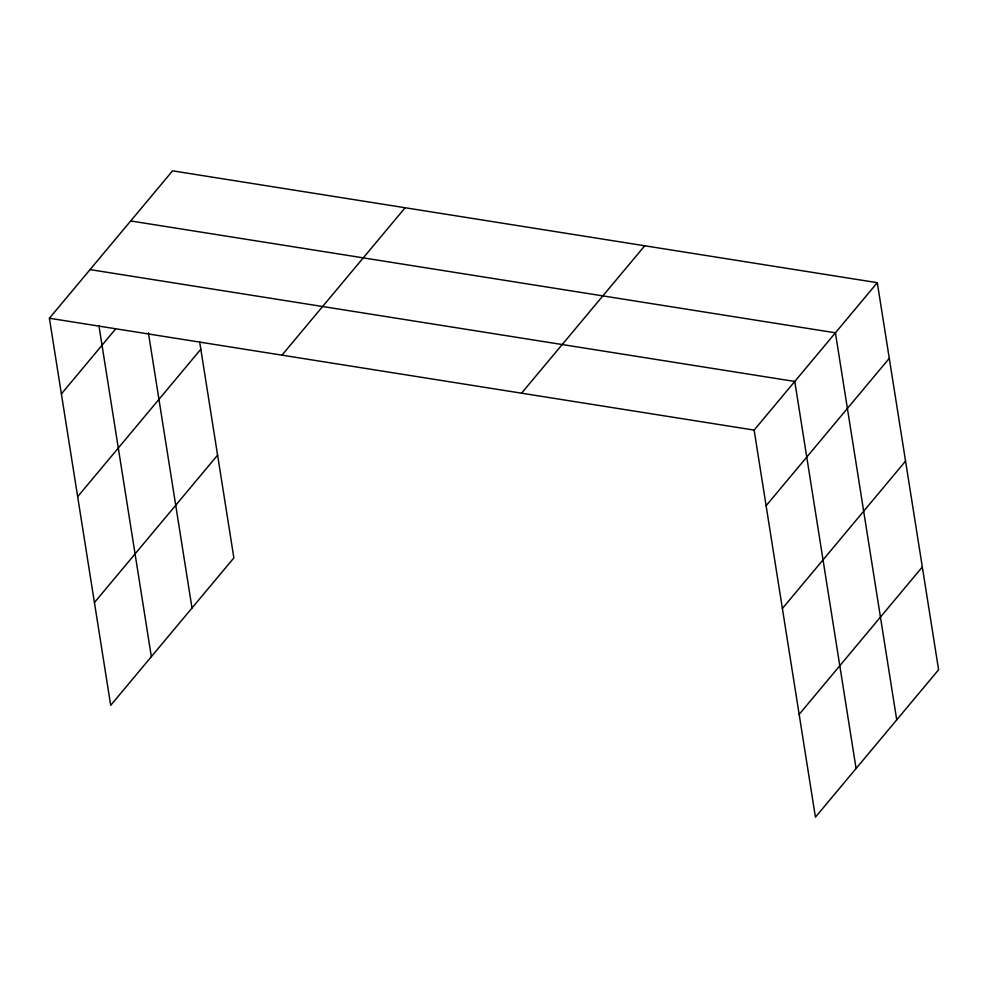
<?xml version="1.0" encoding="UTF-8"?>
<svg xmlns="http://www.w3.org/2000/svg" width="988" height="988" viewBox="0 0 988 988"><rect width="100%" height="100%" fill="white"/><g stroke="black" fill="none" stroke-linecap="round" stroke-linejoin="round"><path stroke-width="1.48" d="M199.625 341.7L233.872 557.899L110.705 705.321L49.4 318.247L172.567 170.838L877.295 282.679L938.6 669.753L815.433 817.162L754.128 430.101L877.295 282.679M61.38 393.903L115.571 329.041M77.657 496.668L200.823 349.258M281.963 355.161L405.129 207.752M94.428 602.544L217.595 455.135M521.565 393.187L644.732 245.777M766.108 505.745L889.274 358.335M782.385 608.509L905.551 461.1M799.156 714.398L922.323 566.976M130.688 220.954L835.416 332.808L896.721 719.869M90.044 269.601L794.772 381.454L856.077 768.516M49.4 318.247L754.128 430.101M148.422 332.882L191.993 608.028M98.911 325.583L151.349 656.674"/></g></svg>
